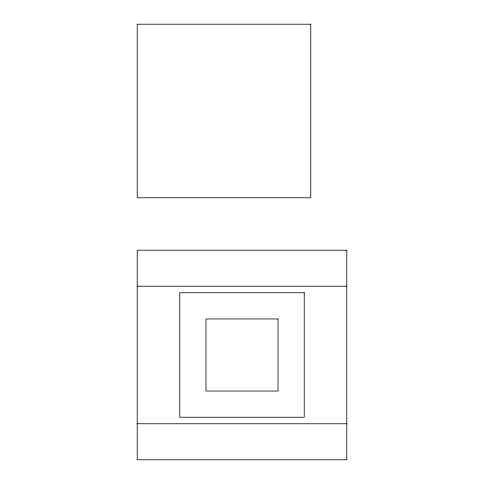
<?xml version="1.0" encoding="UTF-8"?>
<svg xmlns="http://www.w3.org/2000/svg" width="484" height="484" viewBox="0 0 484 484"><rect width="100%" height="100%" fill="white"/><g stroke="black" fill="none" stroke-linecap="round" stroke-linejoin="round"><path stroke-width="0.73" d="M137.196 286.213L346.804 286.213M137.196 423.772L346.804 423.772M310.776 24.2L137.196 24.2L137.196 197.787L310.776 197.787L310.776 24.2M346.804 250.186L137.196 250.186L137.196 459.8L346.804 459.8L346.804 250.186M304.23 292.766L179.77 292.766L179.77 417.22L304.23 417.22L304.23 292.766M278.028 318.968L205.972 318.968L205.972 391.024L278.028 391.024L278.028 318.968"/></g></svg>
